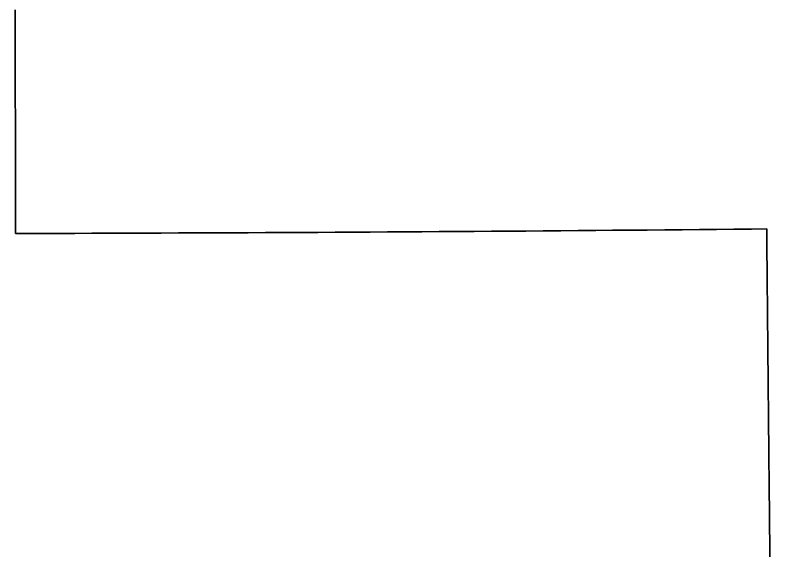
# Model space of a CAD drawing. Header units: inches. Extents: x 141448 to 685535, y 3466439 to 4099221.
# Drawn here: x 522974 to 592583, y 3732929 to 3782327 of the extents above; entities that cross this region are included whole.
import ezdxf

# ---------------------------------------------------------------- set-up
doc = ezdxf.new("R2010")
doc.units = ezdxf.units.IN
doc.header["$MEASUREMENT"] = 0
doc.layers.add('az_county', color=7, linetype='Continuous')

msp = doc.modelspace()

# ---------------------------------------------------------------- linework, layer by layer
at = {"layer": 'az_county'}
for points in [[(592583.25, 3732347.75), (592567.75, 3733955.25), (592558.6875, 3734891.25), (592552.1875, 3735557.75), (592536.625, 3737166.5), (592528.8125, 3737944.25), (592528.8125, 3737948.25), (592513.25, 3739559), (592497.625, 3741165.25), (592482, 3742777.75), (592466.3125, 3744385), (592450.5625, 3745997), (592435, 3747604.5), (592423.75, 3748751), (592418.9375, 3749229.5), (592418.9375, 3749231.5), (592402.9375, 3750849.75), (592402.9375, 3750852), (592387.4375, 3752445.5), (592387.4375, 3752448.25), (592371.625, 3754060.25), (592371.625, 3754064.25), (592355.875, 3755674.5), (592355.875, 3755681.5), (592340.25, 3757280), (592340.25, 3757289), (592324.5625, 3758891.5), (592324.5625, 3758897), (592309.0625, 3760486), (592309.0625, 3760490.5), (592293.6875, 3762071.5), (592293.6875, 3762078.5), (592288.5, 3762611), (590882, 3762598), (590866.5, 3762598), (589261.375, 3762583.25), (587660.0625, 3762568.5), (586110.3125, 3762554.5), (586096.25, 3762554.25), (584499.5625, 3762539.5), (582884.5625, 3762525), (581272.5, 3762510.25), (580744.3125, 3762505.5), (579676, 3762497), (579667, 3762497), (578076.5, 3762484.25), (578066.5, 3762484.25), (576521, 3762472), (576514.125, 3762472), (574902.875, 3762459.25), (573299.0625, 3762446.5), (573293.6875, 3762446.5), (571682.375, 3762433.75), (570081.4375, 3762421.25), (569200.1875, 3762414.25), (568483.125, 3762409.25), (566923.5, 3762398.75), (565306.9375, 3762388), (563708.9375, 3762377.25), (562096.8125, 3762366.25), (562089.5, 3762366.25), (560485.5625, 3762355.75), (560479.5, 3762355.5), (558881.8125, 3762344.75), (558875.3125, 3762344.75), (557656.3125, 3762336.75), (557314.5, 3762334.75), (555712.8125, 3762326), (554098.0625, 3762317.25), (552488.625, 3762308.5), (550879.875, 3762299.5), (549269.875, 3762290.75), (549264.25, 3762290.5), (547696.4375, 3762282), (547690.9375, 3762282), (546112.4375, 3762273.5), (546063.625, 3762273.5), (544463.6875, 3762266.5), (544441.625, 3762266.5), (542863.625, 3762259.5), (542845.1875, 3762259.5), (541251.6875, 3762252.75), (541237.1875, 3762252.75), (539633.9375, 3762246), (538049.125, 3762239), (536453.8125, 3762232.25), (534858.4375, 3762225.5), (534568.625, 3762224.5), (533264.625, 3762220.5), (533253.6875, 3762220.25), (531653.9375, 3762215.5), (531646.9375, 3762215.25), (530046.625, 3762210.5), (530037.6875, 3762210.25), (528475.6875, 3762205.5), (528469.9375, 3762205.5), (526871.4375, 3762200.75), (526863.8125, 3762200.5), (525251.1875, 3762195.75), (525234.6875, 3762195.5), (523654.9375, 3762191.25), (523024.84375, 3762189.25), (523022.25, 3763248.25), (523018.21875, 3764862.5), (523014.1875, 3766479.25), (523010.28125, 3768086.25), (523006.34375, 3769686), (523006.34375, 3769691.75), (523002.40625, 3771301), (522998.40625, 3772918.75), (522998.40625, 3772924), (522994.5, 3774530.25), (522994.5, 3774538.75), (522994, 3774742.25), (522990.78125, 3776048.75), (522989.96875, 3776359.75), (522985.96875, 3777971.25), (522985.96875, 3777976.75), (522981.9375, 3779587.25), (522978, 3781190.5), (522974, 3782808)], [(522974, 3782808), (522978, 3781190.5), (522981.9375, 3779587.25), (522985.96875, 3777976.75), (522985.96875, 3777971.25), (522989.96875, 3776359.75), (522990.78125, 3776048.75), (522994, 3774742.25), (522994.5, 3774538.75), (522994.5, 3774530.25), (522998.40625, 3772924), (522998.40625, 3772918.75), (523002.40625, 3771301), (523006.34375, 3769691.75), (523006.34375, 3769686), (523010.28125, 3768086.25), (523014.1875, 3766479.25), (523018.21875, 3764862.5), (523022.25, 3763248.25), (523024.84375, 3762189.25), (523654.9375, 3762191.25), (525234.6875, 3762195.5), (525251.1875, 3762195.75), (526863.8125, 3762200.5), (526871.4375, 3762200.75), (528469.9375, 3762205.5), (528475.6875, 3762205.5), (530037.6875, 3762210.25), (530046.625, 3762210.5), (531646.9375, 3762215.25), (531653.9375, 3762215.5), (533253.6875, 3762220.25), (533264.625, 3762220.5), (534568.625, 3762224.5), (534858.4375, 3762225.5), (536453.8125, 3762232.25), (538049.125, 3762239), (539633.9375, 3762246), (541237.1875, 3762252.75), (541251.6875, 3762252.75), (542845.1875, 3762259.5), (542863.625, 3762259.5), (544441.625, 3762266.5), (544463.6875, 3762266.5), (546063.625, 3762273.5), (546112.4375, 3762273.5), (547690.9375, 3762282), (547696.4375, 3762282), (549264.25, 3762290.5), (549269.875, 3762290.75), (550879.875, 3762299.5), (552488.625, 3762308.5), (554098.0625, 3762317.25), (555712.8125, 3762326), (557314.5, 3762334.75), (557656.3125, 3762336.75), (558875.3125, 3762344.75), (558881.8125, 3762344.75), (560479.5, 3762355.5), (560485.5625, 3762355.75), (562089.5, 3762366.25), (562096.8125, 3762366.25), (563708.9375, 3762377.25), (565306.9375, 3762388), (566923.5, 3762398.75), (568483.125, 3762409.25), (569200.1875, 3762414.25), (570081.4375, 3762421.25), (571682.375, 3762433.75), (573293.6875, 3762446.5), (573299.0625, 3762446.5), (574902.875, 3762459.25), (576514.125, 3762472), (576521, 3762472), (578066.5, 3762484.25), (578076.5, 3762484.25), (579667, 3762497), (579676, 3762497), (580744.3125, 3762505.5), (581272.5, 3762510.25), (582884.5625, 3762525), (584499.5625, 3762539.5), (586096.25, 3762554.25), (586110.3125, 3762554.5), (587660.0625, 3762568.5), (589261.375, 3762583.25), (590866.5, 3762598), (590882, 3762598), (592288.5, 3762611), (592293.6875, 3762078.5), (592293.6875, 3762071.5), (592309.0625, 3760490.5), (592309.0625, 3760486), (592324.5625, 3758897), (592324.5625, 3758891.5), (592340.25, 3757289), (592340.25, 3757280), (592355.875, 3755681.5), (592355.875, 3755674.5), (592371.625, 3754064.25), (592371.625, 3754060.25), (592387.4375, 3752448.25), (592387.4375, 3752445.5), (592402.9375, 3750852), (592402.9375, 3750849.75), (592418.9375, 3749231.5), (592418.9375, 3749229.5), (592423.75, 3748751), (592435, 3747604.5), (592450.5625, 3745997), (592466.3125, 3744385), (592482, 3742777.75), (592497.625, 3741165.25), (592513.25, 3739559), (592528.8125, 3737948.25), (592528.8125, 3737944.25), (592536.625, 3737166.5), (592552.1875, 3735557.75), (592558.6875, 3734891.25), (592567.75, 3733955.25), (592583.25, 3732347.75)]]:
    msp.add_lwpolyline(points, dxfattribs=at)

doc.saveas('drawing.dxf')
